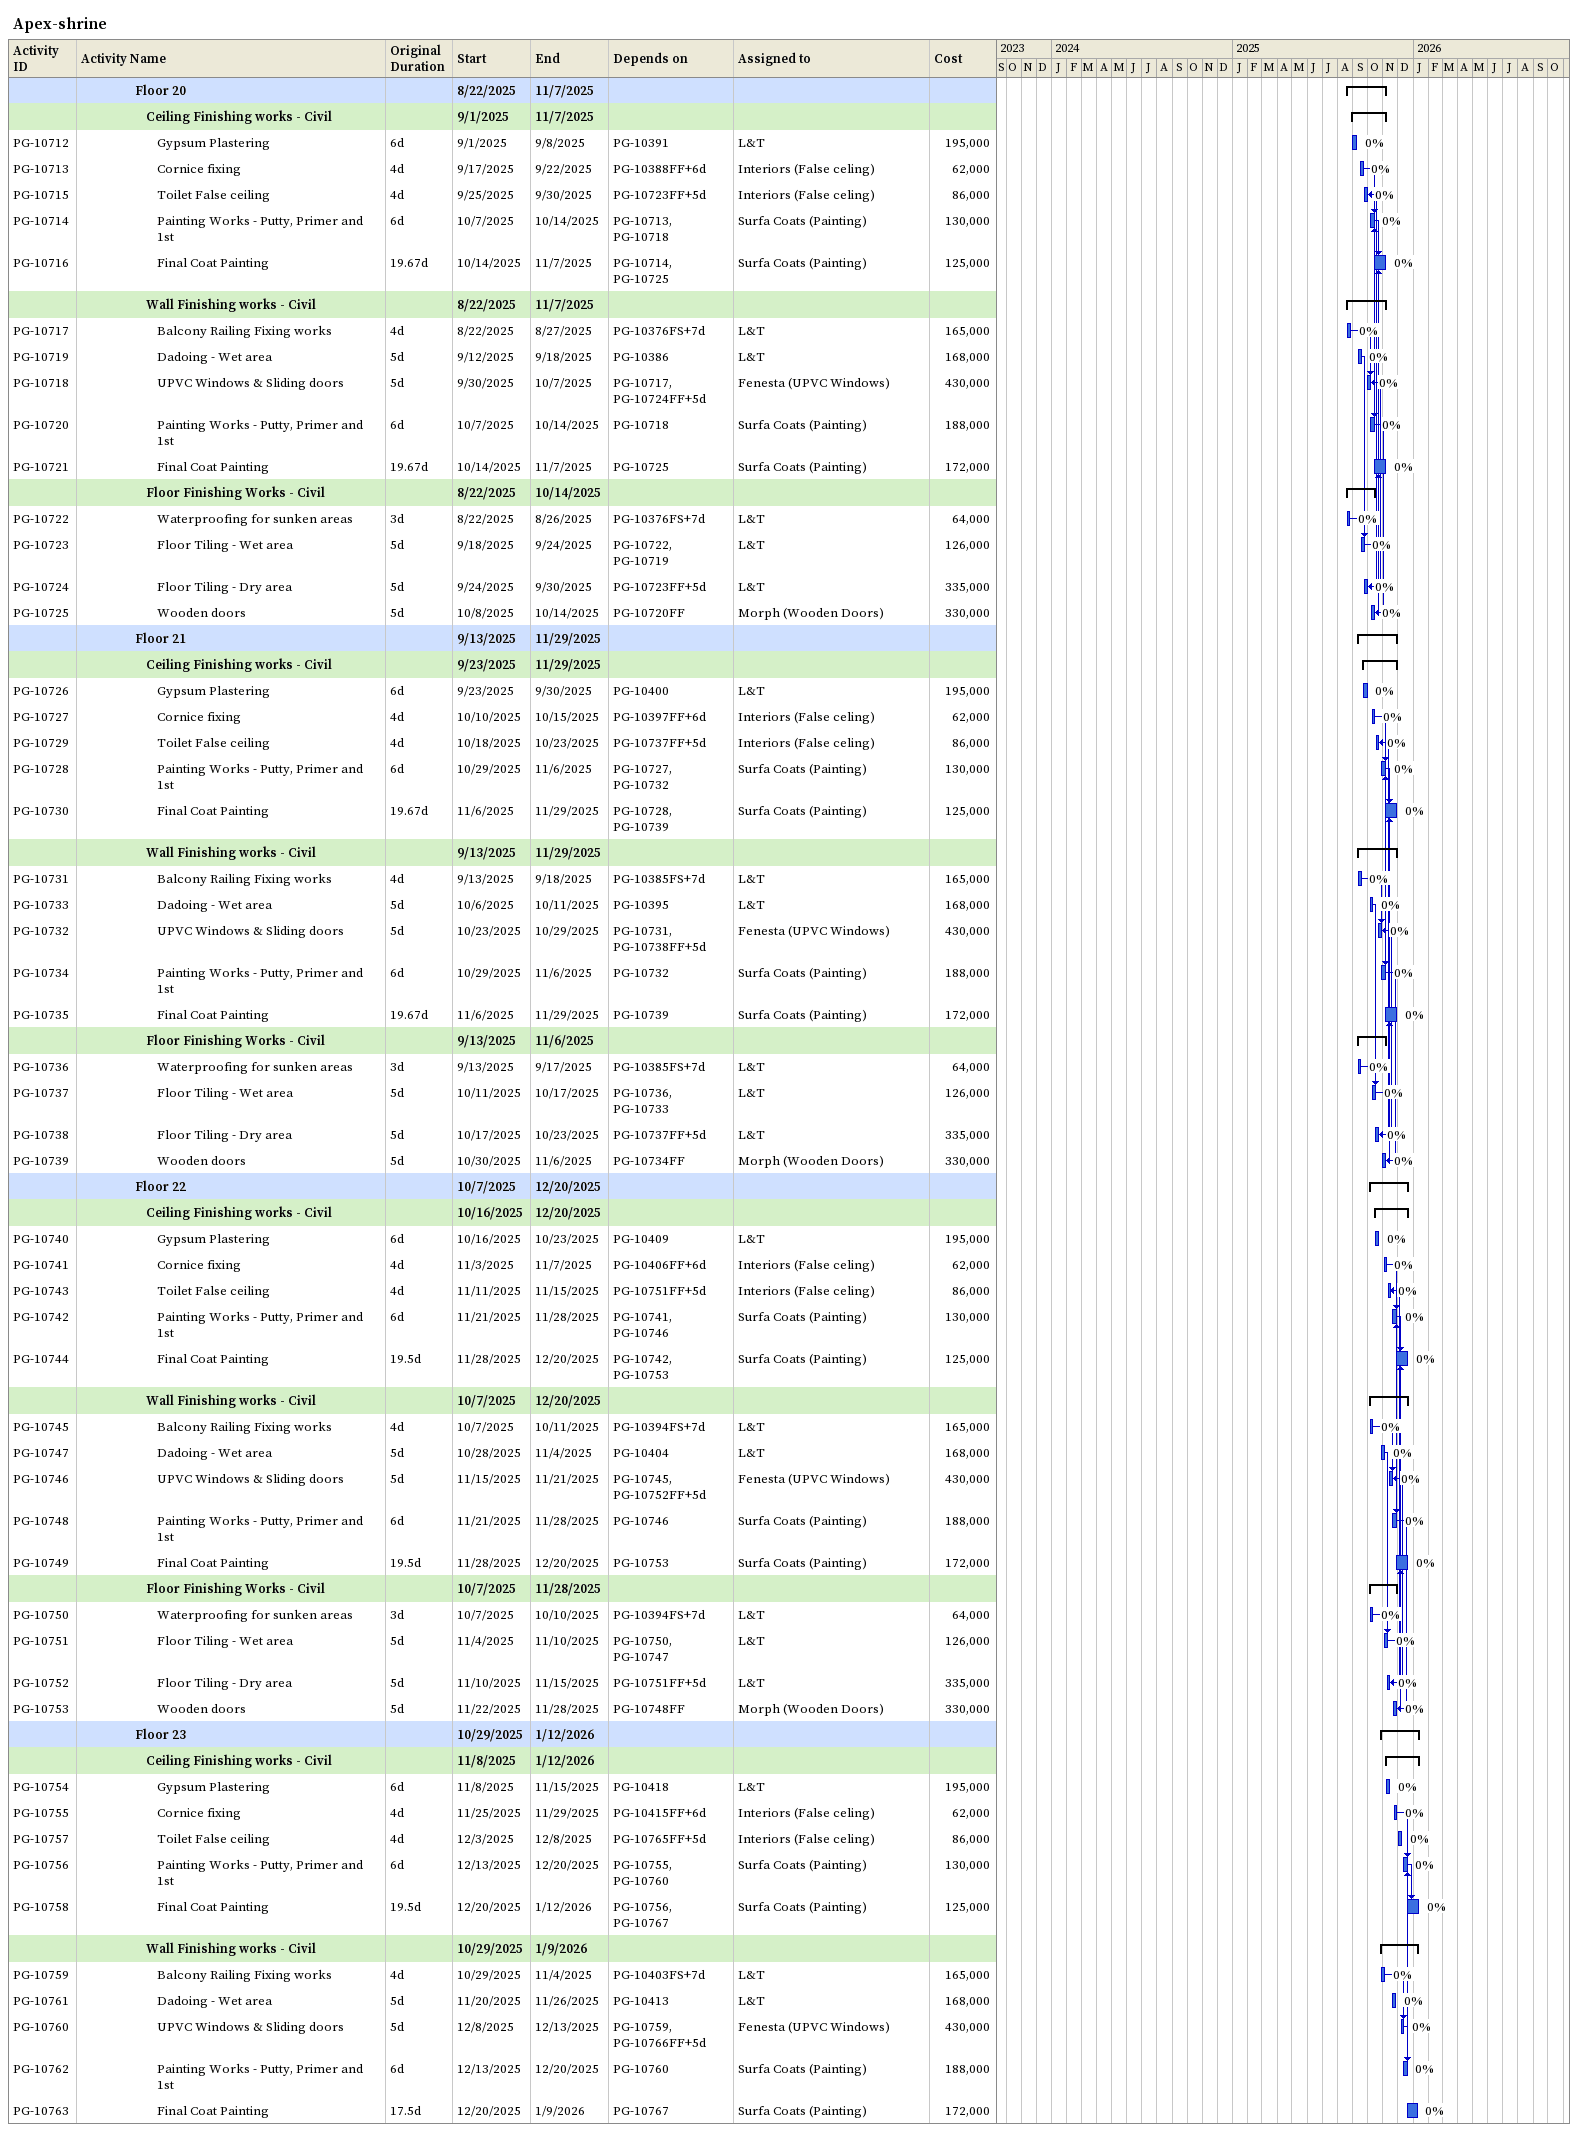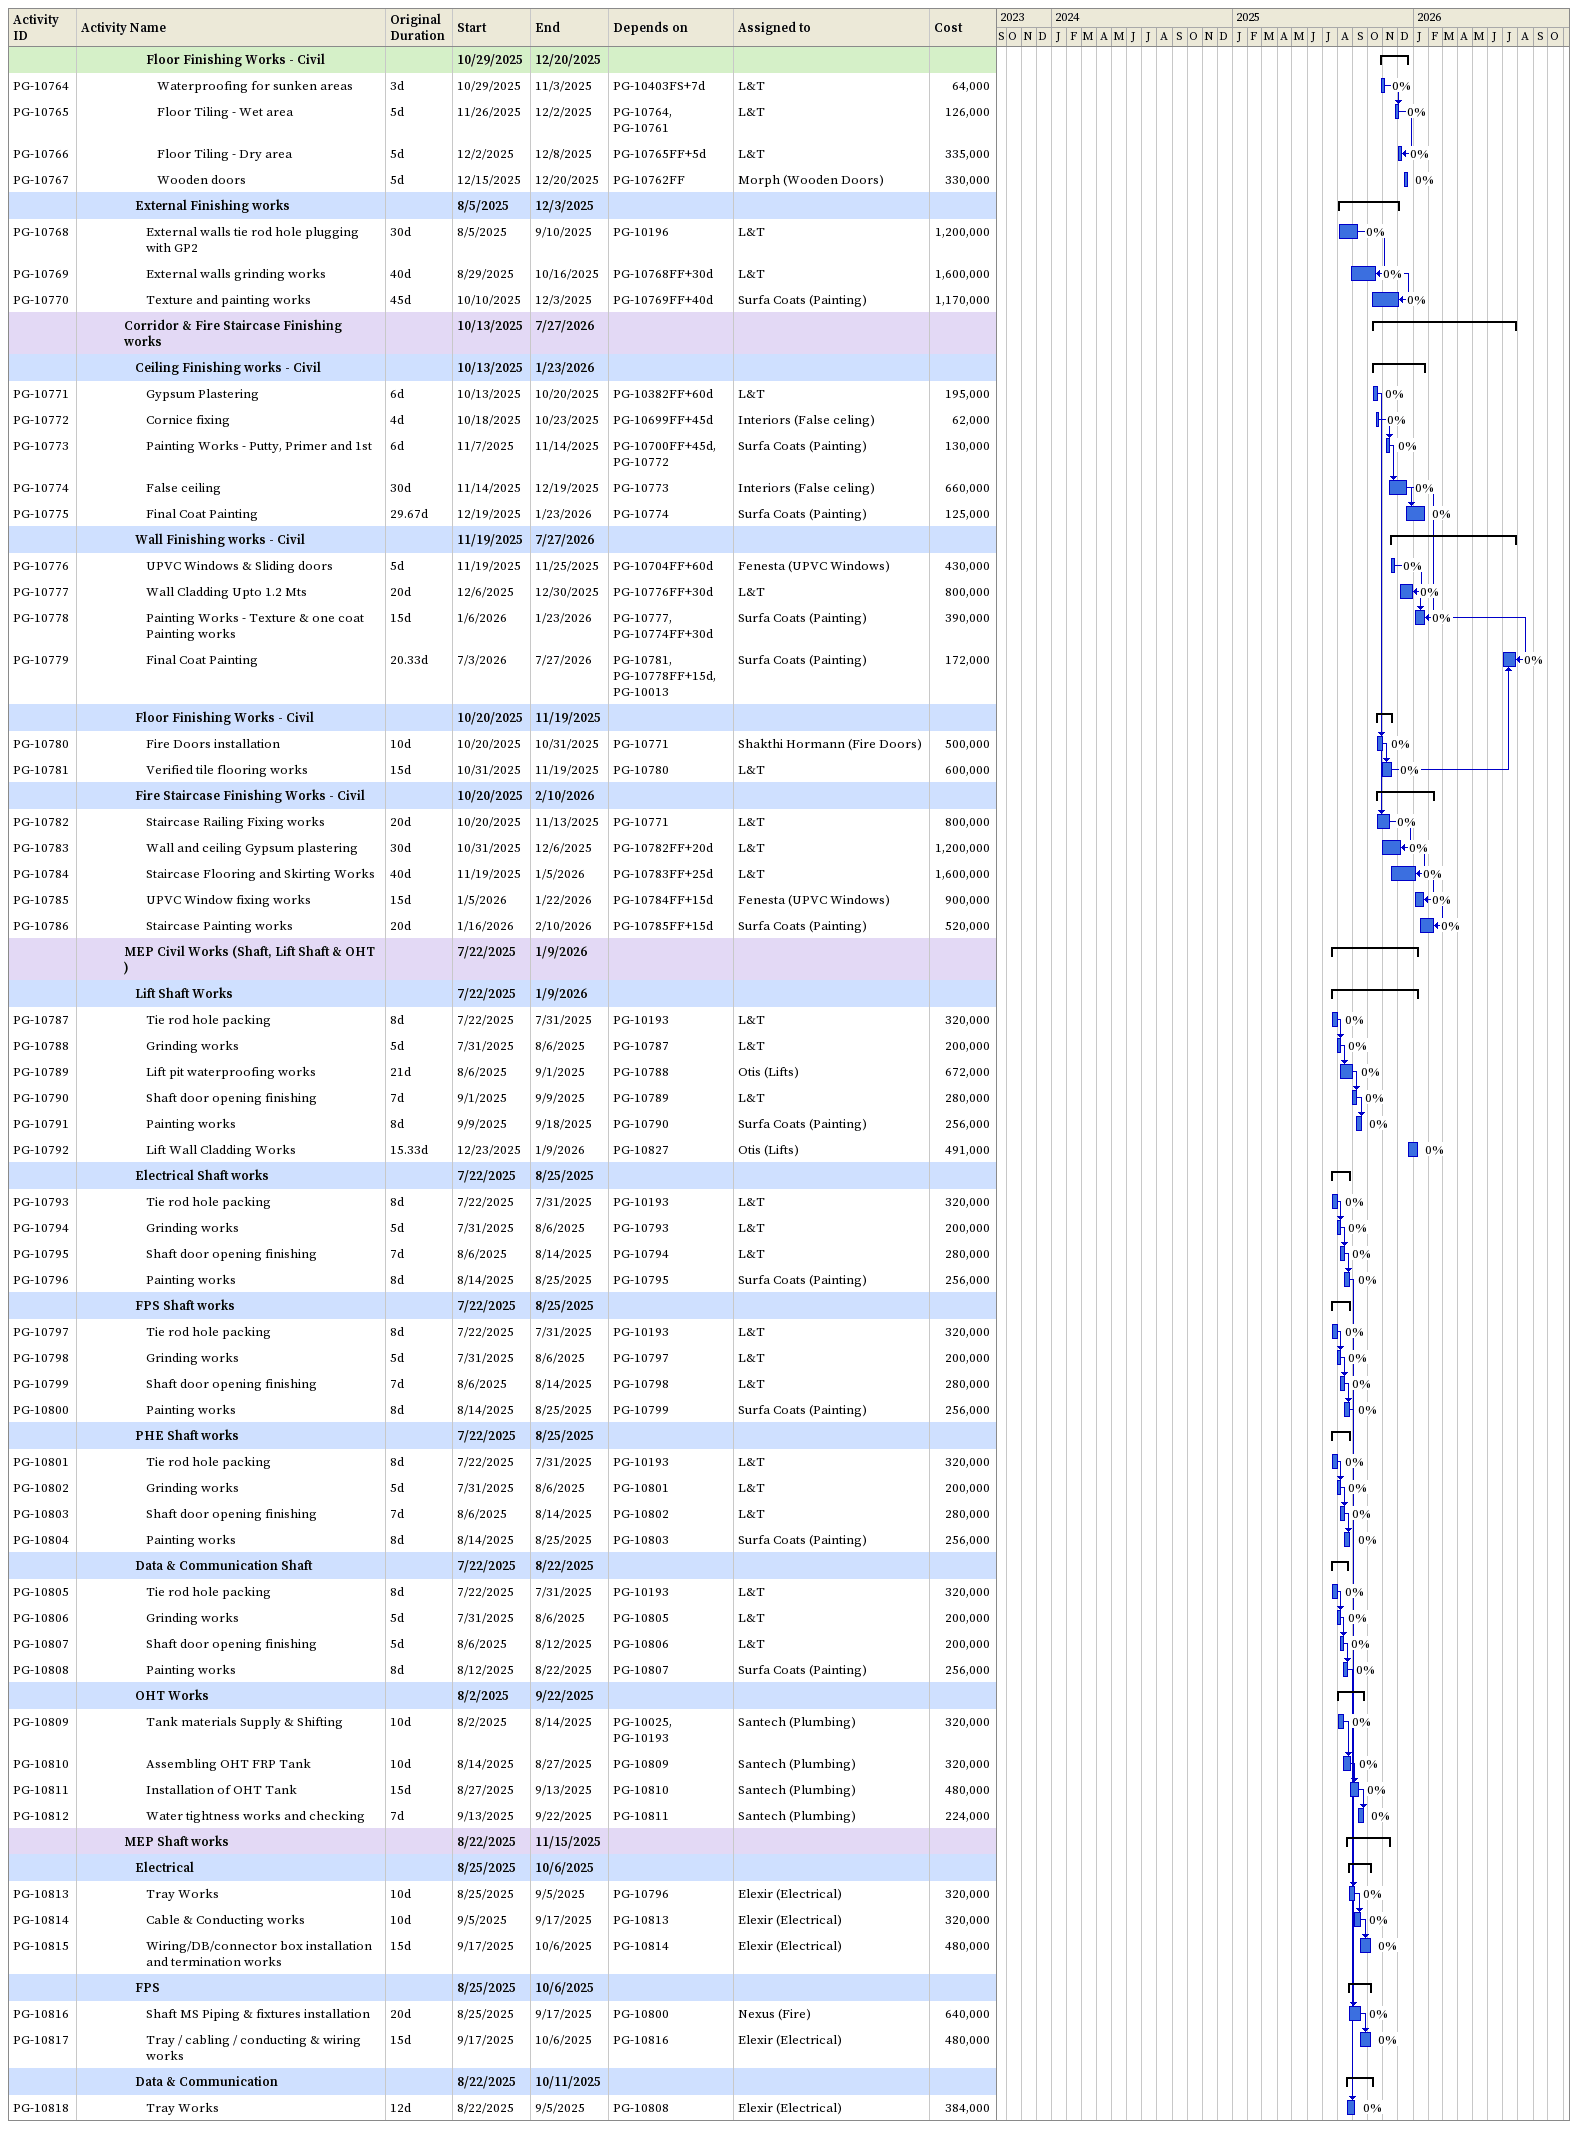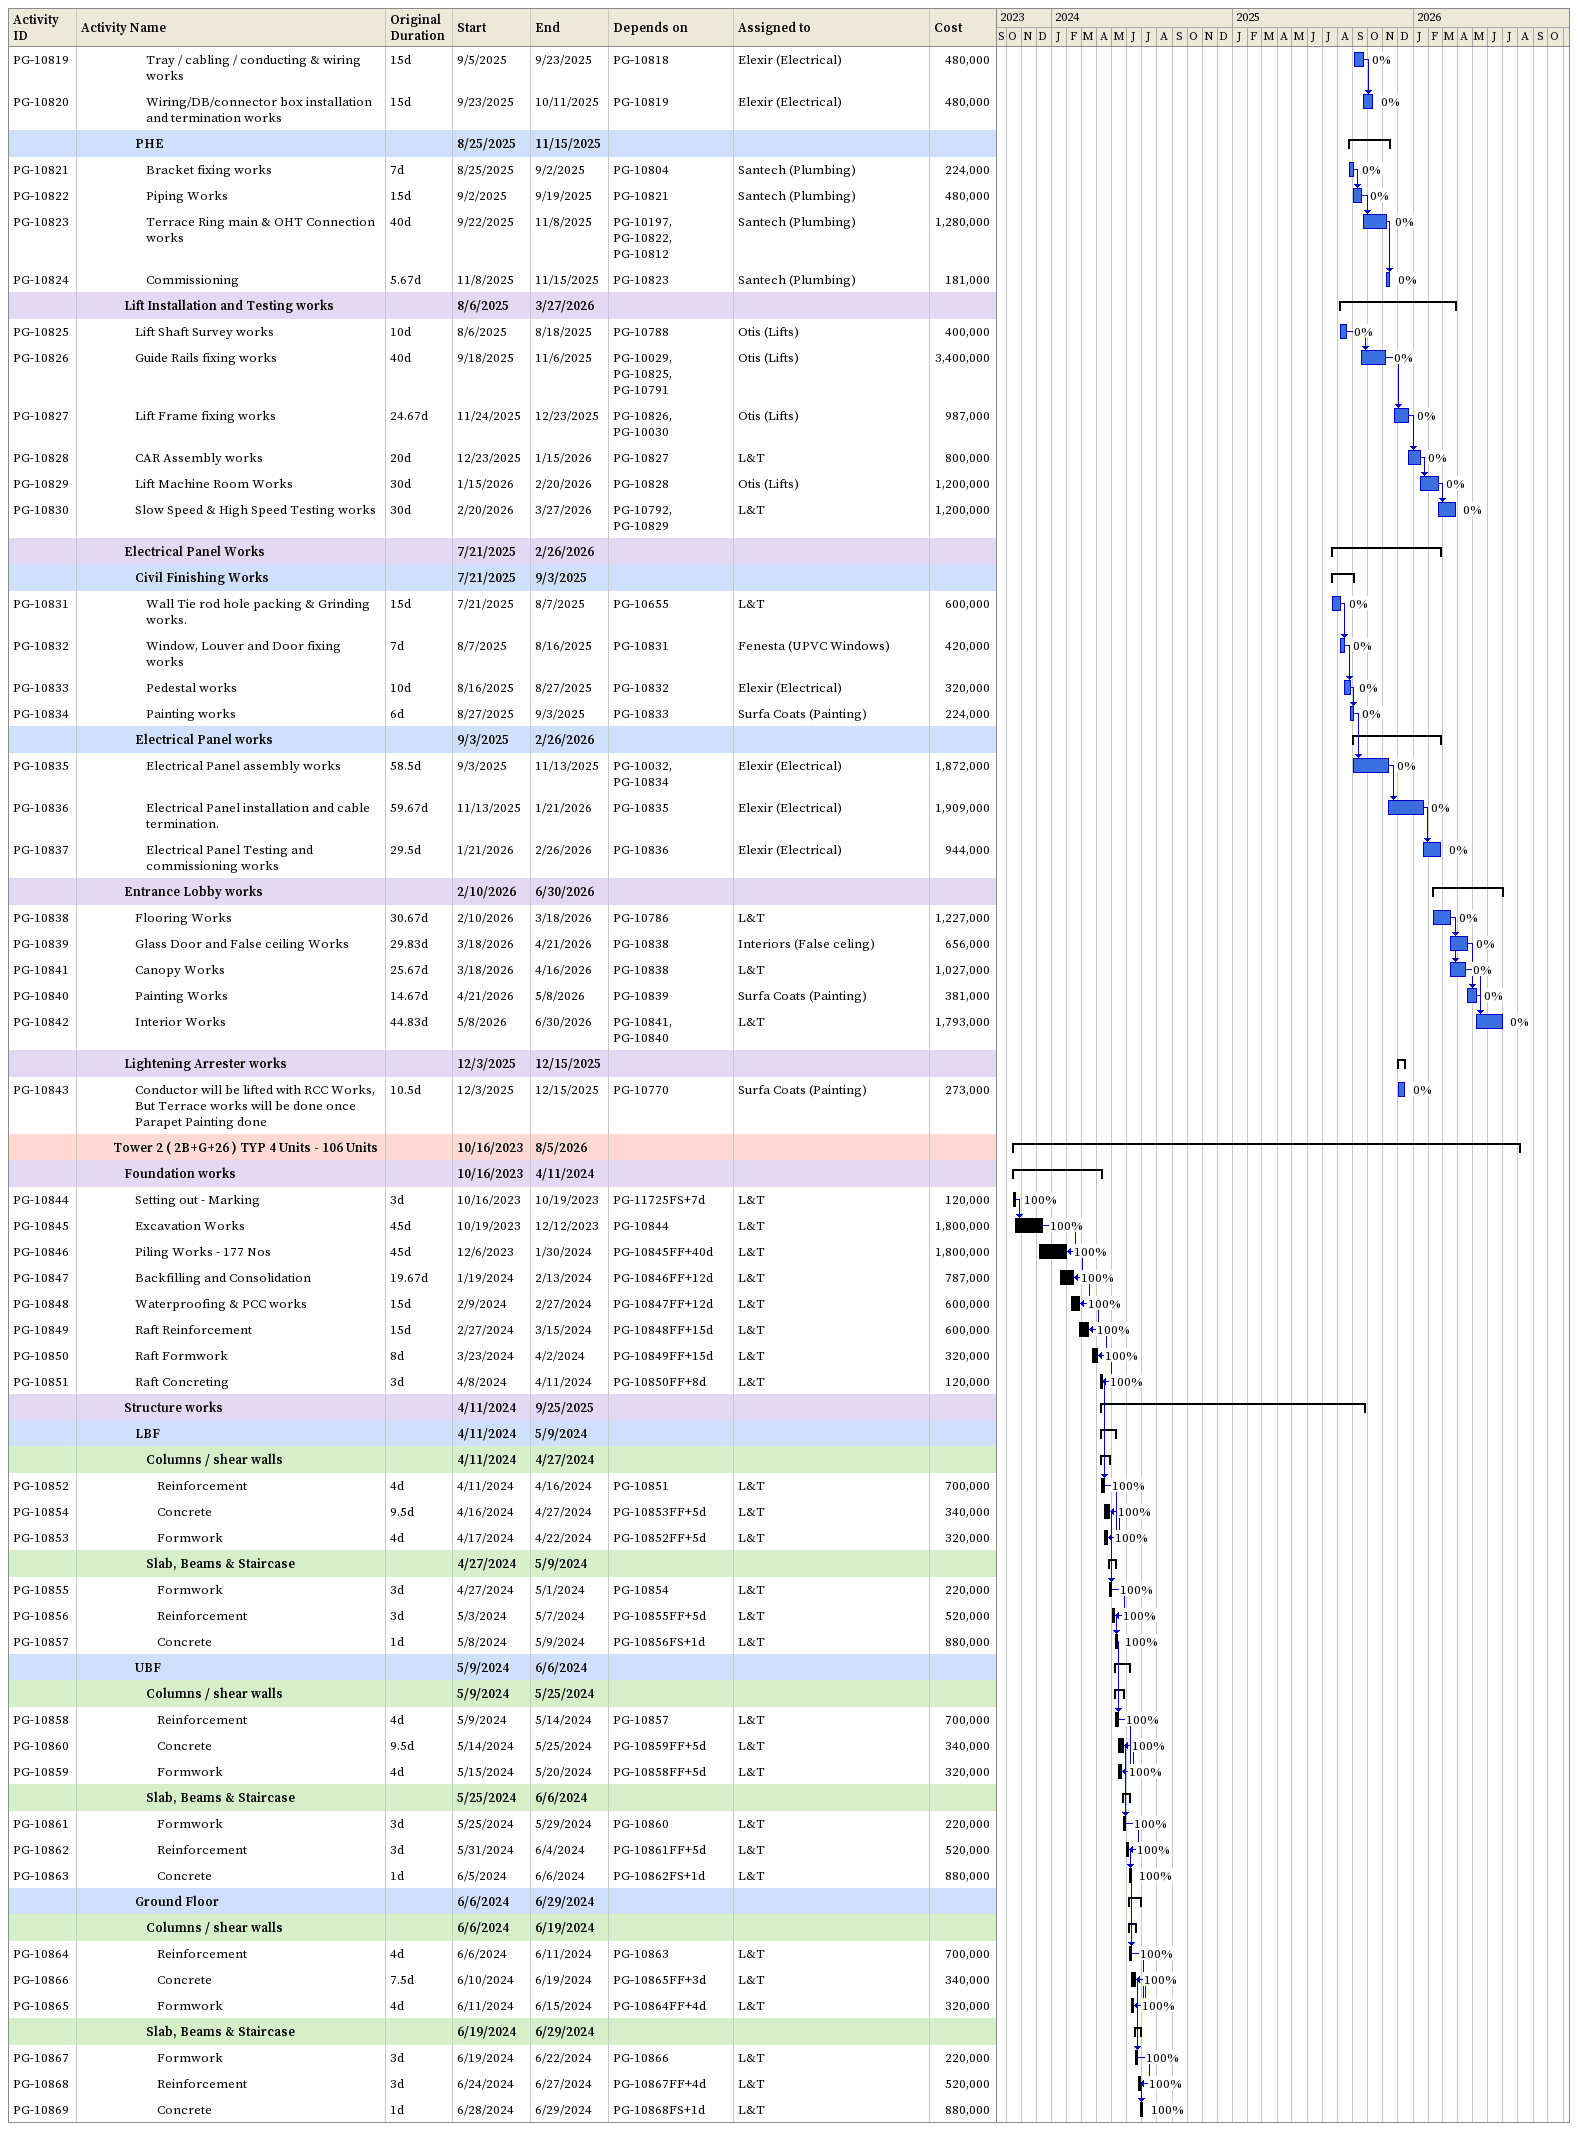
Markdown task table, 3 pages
Apex-shrine

| ID | Level | Task | Original duration | Start | Finish | Predecessors | Resources | % complete | Cost |
|---|---|---|---|---|---|---|---|---|---|
|  | 6 | **Floor 20** |  | 2025-08-22 | 2025-11-07 |  |  |  |  |
|  | 7 | **Ceiling Finishing works - Civil** |  | 2025-09-01 | 2025-11-07 |  |  |  |  |
| PG-10712 | 8 | Gypsum Plastering | 6d | 2025-09-01 | 2025-09-08 | PG-10391 | L&T | 0 | 195000 |
| PG-10713 | 8 | Cornice fixing | 4d | 2025-09-17 | 2025-09-22 | PG-10388FF+6d | Interiors (False celing) | 0 | 62000 |
| PG-10715 | 8 | Toilet False ceiling | 4d | 2025-09-25 | 2025-09-30 | PG-10723FF+5d | Interiors (False celing) | 0 | 86000 |
| PG-10714 | 8 | Painting Works - Putty, Primer and 1st | 6d | 2025-10-07 | 2025-10-14 | PG-10713, PG-10718 | Surfa Coats (Painting) | 0 | 130000 |
| PG-10716 | 8 | Final Coat Painting | 19.67d | 2025-10-14 | 2025-11-07 | PG-10714, PG-10725 | Surfa Coats (Painting) | 0 | 125000 |
|  | 7 | **Wall Finishing works - Civil** |  | 2025-08-22 | 2025-11-07 |  |  |  |  |
| PG-10717 | 8 | Balcony Railing Fixing works | 4d | 2025-08-22 | 2025-08-27 | PG-10376FS+7d | L&T | 0 | 165000 |
| PG-10719 | 8 | Dadoing - Wet area | 5d | 2025-09-12 | 2025-09-18 | PG-10386 | L&T | 0 | 168000 |
| PG-10718 | 8 | UPVC Windows & Sliding doors | 5d | 2025-09-30 | 2025-10-07 | PG-10717, PG-10724FF+5d | Fenesta (UPVC Windows) | 0 | 430000 |
| PG-10720 | 8 | Painting Works - Putty, Primer and 1st | 6d | 2025-10-07 | 2025-10-14 | PG-10718 | Surfa Coats (Painting) | 0 | 188000 |
| PG-10721 | 8 | Final Coat Painting | 19.67d | 2025-10-14 | 2025-11-07 | PG-10725 | Surfa Coats (Painting) | 0 | 172000 |
|  | 7 | **Floor Finishing Works - Civil** |  | 2025-08-22 | 2025-10-14 |  |  |  |  |
| PG-10722 | 8 | Waterproofing for sunken areas | 3d | 2025-08-22 | 2025-08-26 | PG-10376FS+7d | L&T | 0 | 64000 |
| PG-10723 | 8 | Floor Tiling - Wet area | 5d | 2025-09-18 | 2025-09-24 | PG-10722, PG-10719 | L&T | 0 | 126000 |
| PG-10724 | 8 | Floor Tiling - Dry area | 5d | 2025-09-24 | 2025-09-30 | PG-10723FF+5d | L&T | 0 | 335000 |
| PG-10725 | 8 | Wooden doors | 5d | 2025-10-08 | 2025-10-14 | PG-10720FF | Morph (Wooden Doors) | 0 | 330000 |
|  | 6 | **Floor 21** |  | 2025-09-13 | 2025-11-29 |  |  |  |  |
|  | 7 | **Ceiling Finishing works - Civil** |  | 2025-09-23 | 2025-11-29 |  |  |  |  |
| PG-10726 | 8 | Gypsum Plastering | 6d | 2025-09-23 | 2025-09-30 | PG-10400 | L&T | 0 | 195000 |
| PG-10727 | 8 | Cornice fixing | 4d | 2025-10-10 | 2025-10-15 | PG-10397FF+6d | Interiors (False celing) | 0 | 62000 |
| PG-10729 | 8 | Toilet False ceiling | 4d | 2025-10-18 | 2025-10-23 | PG-10737FF+5d | Interiors (False celing) | 0 | 86000 |
| PG-10728 | 8 | Painting Works - Putty, Primer and 1st | 6d | 2025-10-29 | 2025-11-06 | PG-10727, PG-10732 | Surfa Coats (Painting) | 0 | 130000 |
| PG-10730 | 8 | Final Coat Painting | 19.67d | 2025-11-06 | 2025-11-29 | PG-10728, PG-10739 | Surfa Coats (Painting) | 0 | 125000 |
|  | 7 | **Wall Finishing works - Civil** |  | 2025-09-13 | 2025-11-29 |  |  |  |  |
| PG-10731 | 8 | Balcony Railing Fixing works | 4d | 2025-09-13 | 2025-09-18 | PG-10385FS+7d | L&T | 0 | 165000 |
| PG-10733 | 8 | Dadoing - Wet area | 5d | 2025-10-06 | 2025-10-11 | PG-10395 | L&T | 0 | 168000 |
| PG-10732 | 8 | UPVC Windows & Sliding doors | 5d | 2025-10-23 | 2025-10-29 | PG-10731, PG-10738FF+5d | Fenesta (UPVC Windows) | 0 | 430000 |
| PG-10734 | 8 | Painting Works - Putty, Primer and 1st | 6d | 2025-10-29 | 2025-11-06 | PG-10732 | Surfa Coats (Painting) | 0 | 188000 |
| PG-10735 | 8 | Final Coat Painting | 19.67d | 2025-11-06 | 2025-11-29 | PG-10739 | Surfa Coats (Painting) | 0 | 172000 |
|  | 7 | **Floor Finishing Works - Civil** |  | 2025-09-13 | 2025-11-06 |  |  |  |  |
| PG-10736 | 8 | Waterproofing for sunken areas | 3d | 2025-09-13 | 2025-09-17 | PG-10385FS+7d | L&T | 0 | 64000 |
| PG-10737 | 8 | Floor Tiling - Wet area | 5d | 2025-10-11 | 2025-10-17 | PG-10736, PG-10733 | L&T | 0 | 126000 |
| PG-10738 | 8 | Floor Tiling - Dry area | 5d | 2025-10-17 | 2025-10-23 | PG-10737FF+5d | L&T | 0 | 335000 |
| PG-10739 | 8 | Wooden doors | 5d | 2025-10-30 | 2025-11-06 | PG-10734FF | Morph (Wooden Doors) | 0 | 330000 |
|  | 6 | **Floor 22** |  | 2025-10-07 | 2025-12-20 |  |  |  |  |
|  | 7 | **Ceiling Finishing works - Civil** |  | 2025-10-16 | 2025-12-20 |  |  |  |  |
| PG-10740 | 8 | Gypsum Plastering | 6d | 2025-10-16 | 2025-10-23 | PG-10409 | L&T | 0 | 195000 |
| PG-10741 | 8 | Cornice fixing | 4d | 2025-11-03 | 2025-11-07 | PG-10406FF+6d | Interiors (False celing) | 0 | 62000 |
| PG-10743 | 8 | Toilet False ceiling | 4d | 2025-11-11 | 2025-11-15 | PG-10751FF+5d | Interiors (False celing) | 0 | 86000 |
| PG-10742 | 8 | Painting Works - Putty, Primer and 1st | 6d | 2025-11-21 | 2025-11-28 | PG-10741, PG-10746 | Surfa Coats (Painting) | 0 | 130000 |
| PG-10744 | 8 | Final Coat Painting | 19.5d | 2025-11-28 | 2025-12-20 | PG-10742, PG-10753 | Surfa Coats (Painting) | 0 | 125000 |
|  | 7 | **Wall Finishing works - Civil** |  | 2025-10-07 | 2025-12-20 |  |  |  |  |
| PG-10745 | 8 | Balcony Railing Fixing works | 4d | 2025-10-07 | 2025-10-11 | PG-10394FS+7d | L&T | 0 | 165000 |
| PG-10747 | 8 | Dadoing - Wet area | 5d | 2025-10-28 | 2025-11-04 | PG-10404 | L&T | 0 | 168000 |
| PG-10746 | 8 | UPVC Windows & Sliding doors | 5d | 2025-11-15 | 2025-11-21 | PG-10745, PG-10752FF+5d | Fenesta (UPVC Windows) | 0 | 430000 |
| PG-10748 | 8 | Painting Works - Putty, Primer and 1st | 6d | 2025-11-21 | 2025-11-28 | PG-10746 | Surfa Coats (Painting) | 0 | 188000 |
| PG-10749 | 8 | Final Coat Painting | 19.5d | 2025-11-28 | 2025-12-20 | PG-10753 | Surfa Coats (Painting) | 0 | 172000 |
|  | 7 | **Floor Finishing Works - Civil** |  | 2025-10-07 | 2025-11-28 |  |  |  |  |
| PG-10750 | 8 | Waterproofing for sunken areas | 3d | 2025-10-07 | 2025-10-10 | PG-10394FS+7d | L&T | 0 | 64000 |
| PG-10751 | 8 | Floor Tiling - Wet area | 5d | 2025-11-04 | 2025-11-10 | PG-10750, PG-10747 | L&T | 0 | 126000 |
| PG-10752 | 8 | Floor Tiling - Dry area | 5d | 2025-11-10 | 2025-11-15 | PG-10751FF+5d | L&T | 0 | 335000 |
| PG-10753 | 8 | Wooden doors | 5d | 2025-11-22 | 2025-11-28 | PG-10748FF | Morph (Wooden Doors) | 0 | 330000 |
|  | 6 | **Floor 23** |  | 2025-10-29 | 2026-01-12 |  |  |  |  |
|  | 7 | **Ceiling Finishing works - Civil** |  | 2025-11-08 | 2026-01-12 |  |  |  |  |
| PG-10754 | 8 | Gypsum Plastering | 6d | 2025-11-08 | 2025-11-15 | PG-10418 | L&T | 0 | 195000 |
| PG-10755 | 8 | Cornice fixing | 4d | 2025-11-25 | 2025-11-29 | PG-10415FF+6d | Interiors (False celing) | 0 | 62000 |
| PG-10757 | 8 | Toilet False ceiling | 4d | 2025-12-03 | 2025-12-08 | PG-10765FF+5d | Interiors (False celing) | 0 | 86000 |
| PG-10756 | 8 | Painting Works - Putty, Primer and 1st | 6d | 2025-12-13 | 2025-12-20 | PG-10755, PG-10760 | Surfa Coats (Painting) | 0 | 130000 |
| PG-10758 | 8 | Final Coat Painting | 19.5d | 2025-12-20 | 2026-01-12 | PG-10756, PG-10767 | Surfa Coats (Painting) | 0 | 125000 |
|  | 7 | **Wall Finishing works - Civil** |  | 2025-10-29 | 2026-01-09 |  |  |  |  |
| PG-10759 | 8 | Balcony Railing Fixing works | 4d | 2025-10-29 | 2025-11-04 | PG-10403FS+7d | L&T | 0 | 165000 |
| PG-10761 | 8 | Dadoing - Wet area | 5d | 2025-11-20 | 2025-11-26 | PG-10413 | L&T | 0 | 168000 |
| PG-10760 | 8 | UPVC Windows & Sliding doors | 5d | 2025-12-08 | 2025-12-13 | PG-10759, PG-10766FF+5d | Fenesta (UPVC Windows) | 0 | 430000 |
| PG-10762 | 8 | Painting Works - Putty, Primer and 1st | 6d | 2025-12-13 | 2025-12-20 | PG-10760 | Surfa Coats (Painting) | 0 | 188000 |
| PG-10763 | 8 | Final Coat Painting | 17.5d | 2025-12-20 | 2026-01-09 | PG-10767 | Surfa Coats (Painting) | 0 | 172000 |
|  | 7 | **Floor Finishing Works - Civil** |  | 2025-10-29 | 2025-12-20 |  |  |  |  |
| PG-10764 | 8 | Waterproofing for sunken areas | 3d | 2025-10-29 | 2025-11-03 | PG-10403FS+7d | L&T | 0 | 64000 |
| PG-10765 | 8 | Floor Tiling - Wet area | 5d | 2025-11-26 | 2025-12-02 | PG-10764, PG-10761 | L&T | 0 | 126000 |
| PG-10766 | 8 | Floor Tiling - Dry area | 5d | 2025-12-02 | 2025-12-08 | PG-10765FF+5d | L&T | 0 | 335000 |
| PG-10767 | 8 | Wooden doors | 5d | 2025-12-15 | 2025-12-20 | PG-10762FF | Morph (Wooden Doors) | 0 | 330000 |
|  | 6 | **External Finishing works** |  | 2025-08-05 | 2025-12-03 |  |  |  |  |
| PG-10768 | 7 | External walls tie rod hole plugging with GP2 | 30d | 2025-08-05 | 2025-09-10 | PG-10196 | L&T | 0 | 1200000 |
| PG-10769 | 7 | External walls grinding works | 40d | 2025-08-29 | 2025-10-16 | PG-10768FF+30d | L&T | 0 | 1600000 |
| PG-10770 | 7 | Texture and painting works | 45d | 2025-10-10 | 2025-12-03 | PG-10769FF+40d | Surfa Coats (Painting) | 0 | 1170000 |
|  | 5 | **Corridor & Fire Staircase Finishing works** |  | 2025-10-13 | 2026-07-27 |  |  |  |  |
|  | 6 | **Ceiling Finishing works - Civil** |  | 2025-10-13 | 2026-01-23 |  |  |  |  |
| PG-10771 | 7 | Gypsum Plastering | 6d | 2025-10-13 | 2025-10-20 | PG-10382FF+60d | L&T | 0 | 195000 |
| PG-10772 | 7 | Cornice fixing | 4d | 2025-10-18 | 2025-10-23 | PG-10699FF+45d | Interiors (False celing) | 0 | 62000 |
| PG-10773 | 7 | Painting Works - Putty, Primer and 1st | 6d | 2025-11-07 | 2025-11-14 | PG-10700FF+45d, PG-10772 | Surfa Coats (Painting) | 0 | 130000 |
| PG-10774 | 7 | False ceiling | 30d | 2025-11-14 | 2025-12-19 | PG-10773 | Interiors (False celing) | 0 | 660000 |
| PG-10775 | 7 | Final Coat Painting | 29.67d | 2025-12-19 | 2026-01-23 | PG-10774 | Surfa Coats (Painting) | 0 | 125000 |
|  | 6 | **Wall Finishing works - Civil** |  | 2025-11-19 | 2026-07-27 |  |  |  |  |
| PG-10776 | 7 | UPVC Windows & Sliding doors | 5d | 2025-11-19 | 2025-11-25 | PG-10704FF+60d | Fenesta (UPVC Windows) | 0 | 430000 |
| PG-10777 | 7 | Wall Cladding Upto 1.2 Mts | 20d | 2025-12-06 | 2025-12-30 | PG-10776FF+30d | L&T | 0 | 800000 |
| PG-10778 | 7 | Painting Works - Texture & one coat Painting works | 15d | 2026-01-06 | 2026-01-23 | PG-10777, PG-10774FF+30d | Surfa Coats (Painting) | 0 | 390000 |
| PG-10779 | 7 | Final Coat Painting | 20.33d | 2026-07-03 | 2026-07-27 | PG-10781, PG-10778FF+15d, PG-10013 | Surfa Coats (Painting) | 0 | 172000 |
|  | 6 | **Floor Finishing Works - Civil** |  | 2025-10-20 | 2025-11-19 |  |  |  |  |
| PG-10780 | 7 | Fire Doors installation | 10d | 2025-10-20 | 2025-10-31 | PG-10771 | Shakthi Hormann (Fire Doors) | 0 | 500000 |
| PG-10781 | 7 | Verified tile flooring works | 15d | 2025-10-31 | 2025-11-19 | PG-10780 | L&T | 0 | 600000 |
|  | 6 | **Fire Staircase Finishing Works - Civil** |  | 2025-10-20 | 2026-02-10 |  |  |  |  |
| PG-10782 | 7 | Staircase Railing Fixing works | 20d | 2025-10-20 | 2025-11-13 | PG-10771 | L&T | 0 | 800000 |
| PG-10783 | 7 | Wall and ceiling Gypsum plastering | 30d | 2025-10-31 | 2025-12-06 | PG-10782FF+20d | L&T | 0 | 1200000 |
| PG-10784 | 7 | Staircase Flooring and Skirting Works | 40d | 2025-11-19 | 2026-01-05 | PG-10783FF+25d | L&T | 0 | 1600000 |
| PG-10785 | 7 | UPVC Window fixing works | 15d | 2026-01-05 | 2026-01-22 | PG-10784FF+15d | Fenesta (UPVC Windows) | 0 | 900000 |
| PG-10786 | 7 | Staircase Painting works | 20d | 2026-01-16 | 2026-02-10 | PG-10785FF+15d | Surfa Coats (Painting) | 0 | 520000 |
|  | 5 | **MEP Civil Works (Shaft, Lift Shaft & OHT )** |  | 2025-07-22 | 2026-01-09 |  |  |  |  |
|  | 6 | **Lift Shaft Works** |  | 2025-07-22 | 2026-01-09 |  |  |  |  |
| PG-10787 | 7 | Tie rod hole packing | 8d | 2025-07-22 | 2025-07-31 | PG-10193 | L&T | 0 | 320000 |
| PG-10788 | 7 | Grinding works | 5d | 2025-07-31 | 2025-08-06 | PG-10787 | L&T | 0 | 200000 |
| PG-10789 | 7 | Lift pit waterproofing works | 21d | 2025-08-06 | 2025-09-01 | PG-10788 | Otis (Lifts) | 0 | 672000 |
| PG-10790 | 7 | Shaft door opening finishing | 7d | 2025-09-01 | 2025-09-09 | PG-10789 | L&T | 0 | 280000 |
| PG-10791 | 7 | Painting works | 8d | 2025-09-09 | 2025-09-18 | PG-10790 | Surfa Coats (Painting) | 0 | 256000 |
| PG-10792 | 7 | Lift Wall Cladding Works | 15.33d | 2025-12-23 | 2026-01-09 | PG-10827 | Otis (Lifts) | 0 | 491000 |
|  | 6 | **Electrical Shaft works** |  | 2025-07-22 | 2025-08-25 |  |  |  |  |
| PG-10793 | 7 | Tie rod hole packing | 8d | 2025-07-22 | 2025-07-31 | PG-10193 | L&T | 0 | 320000 |
| PG-10794 | 7 | Grinding works | 5d | 2025-07-31 | 2025-08-06 | PG-10793 | L&T | 0 | 200000 |
| PG-10795 | 7 | Shaft door opening finishing | 7d | 2025-08-06 | 2025-08-14 | PG-10794 | L&T | 0 | 280000 |
| PG-10796 | 7 | Painting works | 8d | 2025-08-14 | 2025-08-25 | PG-10795 | Surfa Coats (Painting) | 0 | 256000 |
|  | 6 | **FPS Shaft works** |  | 2025-07-22 | 2025-08-25 |  |  |  |  |
| PG-10797 | 7 | Tie rod hole packing | 8d | 2025-07-22 | 2025-07-31 | PG-10193 | L&T | 0 | 320000 |
| PG-10798 | 7 | Grinding works | 5d | 2025-07-31 | 2025-08-06 | PG-10797 | L&T | 0 | 200000 |
| PG-10799 | 7 | Shaft door opening finishing | 7d | 2025-08-06 | 2025-08-14 | PG-10798 | L&T | 0 | 280000 |
| PG-10800 | 7 | Painting works | 8d | 2025-08-14 | 2025-08-25 | PG-10799 | Surfa Coats (Painting) | 0 | 256000 |
|  | 6 | **PHE Shaft works** |  | 2025-07-22 | 2025-08-25 |  |  |  |  |
| PG-10801 | 7 | Tie rod hole packing | 8d | 2025-07-22 | 2025-07-31 | PG-10193 | L&T | 0 | 320000 |
| PG-10802 | 7 | Grinding works | 5d | 2025-07-31 | 2025-08-06 | PG-10801 | L&T | 0 | 200000 |
| PG-10803 | 7 | Shaft door opening finishing | 7d | 2025-08-06 | 2025-08-14 | PG-10802 | L&T | 0 | 280000 |
| PG-10804 | 7 | Painting works | 8d | 2025-08-14 | 2025-08-25 | PG-10803 | Surfa Coats (Painting) | 0 | 256000 |
|  | 6 | **Data & Communication Shaft** |  | 2025-07-22 | 2025-08-22 |  |  |  |  |
| PG-10805 | 7 | Tie rod hole packing | 8d | 2025-07-22 | 2025-07-31 | PG-10193 | L&T | 0 | 320000 |
| PG-10806 | 7 | Grinding works | 5d | 2025-07-31 | 2025-08-06 | PG-10805 | L&T | 0 | 200000 |
| PG-10807 | 7 | Shaft door opening finishing | 5d | 2025-08-06 | 2025-08-12 | PG-10806 | L&T | 0 | 200000 |
| PG-10808 | 7 | Painting works | 8d | 2025-08-12 | 2025-08-22 | PG-10807 | Surfa Coats (Painting) | 0 | 256000 |
|  | 6 | **OHT Works** |  | 2025-08-02 | 2025-09-22 |  |  |  |  |
| PG-10809 | 7 | Tank materials Supply & Shifting | 10d | 2025-08-02 | 2025-08-14 | PG-10025, PG-10193 | Santech (Plumbing) | 0 | 320000 |
| PG-10810 | 7 | Assembling OHT FRP Tank | 10d | 2025-08-14 | 2025-08-27 | PG-10809 | Santech (Plumbing) | 0 | 320000 |
| PG-10811 | 7 | Installation of OHT Tank | 15d | 2025-08-27 | 2025-09-13 | PG-10810 | Santech (Plumbing) | 0 | 480000 |
| PG-10812 | 7 | Water tightness works and checking | 7d | 2025-09-13 | 2025-09-22 | PG-10811 | Santech (Plumbing) | 0 | 224000 |
|  | 5 | **MEP Shaft works** |  | 2025-08-22 | 2025-11-15 |  |  |  |  |
|  | 6 | **Electrical** |  | 2025-08-25 | 2025-10-06 |  |  |  |  |
| PG-10813 | 7 | Tray Works | 10d | 2025-08-25 | 2025-09-05 | PG-10796 | Elexir (Electrical) | 0 | 320000 |
| PG-10814 | 7 | Cable & Conducting works | 10d | 2025-09-05 | 2025-09-17 | PG-10813 | Elexir (Electrical) | 0 | 320000 |
| PG-10815 | 7 | Wiring/DB/connector box installation and termination works | 15d | 2025-09-17 | 2025-10-06 | PG-10814 | Elexir (Electrical) | 0 | 480000 |
|  | 6 | **FPS** |  | 2025-08-25 | 2025-10-06 |  |  |  |  |
| PG-10816 | 7 | Shaft MS Piping & fixtures installation | 20d | 2025-08-25 | 2025-09-17 | PG-10800 | Nexus (Fire) | 0 | 640000 |
| PG-10817 | 7 | Tray / cabling / conducting & wiring works | 15d | 2025-09-17 | 2025-10-06 | PG-10816 | Elexir (Electrical) | 0 | 480000 |
|  | 6 | **Data & Communication** |  | 2025-08-22 | 2025-10-11 |  |  |  |  |
| PG-10818 | 7 | Tray Works | 12d | 2025-08-22 | 2025-09-05 | PG-10808 | Elexir (Electrical) | 0 | 384000 |
| PG-10819 | 7 | Tray / cabling / conducting & wiring works | 15d | 2025-09-05 | 2025-09-23 | PG-10818 | Elexir (Electrical) | 0 | 480000 |
| PG-10820 | 7 | Wiring/DB/connector box installation and termination works | 15d | 2025-09-23 | 2025-10-11 | PG-10819 | Elexir (Electrical) | 0 | 480000 |
|  | 6 | **PHE** |  | 2025-08-25 | 2025-11-15 |  |  |  |  |
| PG-10821 | 7 | Bracket fixing works | 7d | 2025-08-25 | 2025-09-02 | PG-10804 | Santech (Plumbing) | 0 | 224000 |
| PG-10822 | 7 | Piping Works | 15d | 2025-09-02 | 2025-09-19 | PG-10821 | Santech (Plumbing) | 0 | 480000 |
| PG-10823 | 7 | Terrace Ring main & OHT Connection works | 40d | 2025-09-22 | 2025-11-08 | PG-10197, PG-10822, PG-10812 | Santech (Plumbing) | 0 | 1280000 |
| PG-10824 | 7 | Commissioning | 5.67d | 2025-11-08 | 2025-11-15 | PG-10823 | Santech (Plumbing) | 0 | 181000 |
|  | 5 | **Lift Installation and Testing works** |  | 2025-08-06 | 2026-03-27 |  |  |  |  |
| PG-10825 | 6 | Lift Shaft Survey works | 10d | 2025-08-06 | 2025-08-18 | PG-10788 | Otis (Lifts) | 0 | 400000 |
| PG-10826 | 6 | Guide Rails fixing works | 40d | 2025-09-18 | 2025-11-06 | PG-10029, PG-10825, PG-10791 | Otis (Lifts) | 0 | 3400000 |
| PG-10827 | 6 | Lift Frame fixing works | 24.67d | 2025-11-24 | 2025-12-23 | PG-10826, PG-10030 | Otis (Lifts) | 0 | 987000 |
| PG-10828 | 6 | CAR Assembly works | 20d | 2025-12-23 | 2026-01-15 | PG-10827 | L&T | 0 | 800000 |
| PG-10829 | 6 | Lift Machine Room Works | 30d | 2026-01-15 | 2026-02-20 | PG-10828 | Otis (Lifts) | 0 | 1200000 |
| PG-10830 | 6 | Slow Speed & High Speed Testing works | 30d | 2026-02-20 | 2026-03-27 | PG-10792, PG-10829 | L&T | 0 | 1200000 |
|  | 5 | **Electrical Panel Works** |  | 2025-07-21 | 2026-02-26 |  |  |  |  |
|  | 6 | **Civil Finishing Works** |  | 2025-07-21 | 2025-09-03 |  |  |  |  |
| PG-10831 | 7 | Wall Tie rod hole packing & Grinding works. | 15d | 2025-07-21 | 2025-08-07 | PG-10655 | L&T | 0 | 600000 |
| PG-10832 | 7 | Window, Louver and Door fixing works | 7d | 2025-08-07 | 2025-08-16 | PG-10831 | Fenesta (UPVC Windows) | 0 | 420000 |
| PG-10833 | 7 | Pedestal works | 10d | 2025-08-16 | 2025-08-27 | PG-10832 | Elexir (Electrical) | 0 | 320000 |
| PG-10834 | 7 | Painting works | 6d | 2025-08-27 | 2025-09-03 | PG-10833 | Surfa Coats (Painting) | 0 | 224000 |
|  | 6 | **Electrical Panel works** |  | 2025-09-03 | 2026-02-26 |  |  |  |  |
| PG-10835 | 7 | Electrical Panel assembly works | 58.5d | 2025-09-03 | 2025-11-13 | PG-10032, PG-10834 | Elexir (Electrical) | 0 | 1872000 |
| PG-10836 | 7 | Electrical Panel installation and cable termination. | 59.67d | 2025-11-13 | 2026-01-21 | PG-10835 | Elexir (Electrical) | 0 | 1909000 |
| PG-10837 | 7 | Electrical Panel Testing and commissioning works | 29.5d | 2026-01-21 | 2026-02-26 | PG-10836 | Elexir (Electrical) | 0 | 944000 |
|  | 5 | **Entrance Lobby works** |  | 2026-02-10 | 2026-06-30 |  |  |  |  |
| PG-10838 | 6 | Flooring Works | 30.67d | 2026-02-10 | 2026-03-18 | PG-10786 | L&T | 0 | 1227000 |
| PG-10839 | 6 | Glass Door and False ceiling Works | 29.83d | 2026-03-18 | 2026-04-21 | PG-10838 | Interiors (False celing) | 0 | 656000 |
| PG-10841 | 6 | Canopy Works | 25.67d | 2026-03-18 | 2026-04-16 | PG-10838 | L&T | 0 | 1027000 |
| PG-10840 | 6 | Painting Works | 14.67d | 2026-04-21 | 2026-05-08 | PG-10839 | Surfa Coats (Painting) | 0 | 381000 |
| PG-10842 | 6 | Interior Works | 44.83d | 2026-05-08 | 2026-06-30 | PG-10841, PG-10840 | L&T | 0 | 1793000 |
|  | 5 | **Lightening Arrester works** |  | 2025-12-03 | 2025-12-15 |  |  |  |  |
| PG-10843 | 6 | Conductor will be lifted with RCC Works, But Terrace works will be done once Parapet Painting done | 10.5d | 2025-12-03 | 2025-12-15 | PG-10770 | Surfa Coats (Painting) | 0 | 273000 |
|  | 4 | **Tower 2 ( 2B+G+26 ) TYP 4 Units - 106 Units** |  | 2023-10-16 | 2026-08-05 |  |  |  |  |
|  | 5 | **Foundation works** |  | 2023-10-16 | 2024-04-11 |  |  |  |  |
| PG-10844 | 6 | Setting out - Marking | 3d | 2023-10-16 | 2023-10-19 | PG-11725FS+7d | L&T | 100 | 120000 |
| PG-10845 | 6 | Excavation Works | 45d | 2023-10-19 | 2023-12-12 | PG-10844 | L&T | 100 | 1800000 |
| PG-10846 | 6 | Piling Works - 177 Nos | 45d | 2023-12-06 | 2024-01-30 | PG-10845FF+40d | L&T | 100 | 1800000 |
| PG-10847 | 6 | Backfilling and Consolidation | 19.67d | 2024-01-19 | 2024-02-13 | PG-10846FF+12d | L&T | 100 | 787000 |
| PG-10848 | 6 | Waterproofing & PCC works | 15d | 2024-02-09 | 2024-02-27 | PG-10847FF+12d | L&T | 100 | 600000 |
| PG-10849 | 6 | Raft Reinforcement | 15d | 2024-02-27 | 2024-03-15 | PG-10848FF+15d | L&T | 100 | 600000 |
| PG-10850 | 6 | Raft Formwork | 8d | 2024-03-23 | 2024-04-02 | PG-10849FF+15d | L&T | 100 | 320000 |
| PG-10851 | 6 | Raft Concreting | 3d | 2024-04-08 | 2024-04-11 | PG-10850FF+8d | L&T | 100 | 120000 |
|  | 5 | **Structure works** |  | 2024-04-11 | 2025-09-25 |  |  |  |  |
|  | 6 | **LBF** |  | 2024-04-11 | 2024-05-09 |  |  |  |  |
|  | 7 | **Columns / shear walls** |  | 2024-04-11 | 2024-04-27 |  |  |  |  |
| PG-10852 | 8 | Reinforcement | 4d | 2024-04-11 | 2024-04-16 | PG-10851 | L&T | 100 | 700000 |
| PG-10854 | 8 | Concrete | 9.5d | 2024-04-16 | 2024-04-27 | PG-10853FF+5d | L&T | 100 | 340000 |
| PG-10853 | 8 | Formwork | 4d | 2024-04-17 | 2024-04-22 | PG-10852FF+5d | L&T | 100 | 320000 |
|  | 7 | **Slab, Beams & Staircase** |  | 2024-04-27 | 2024-05-09 |  |  |  |  |
| PG-10855 | 8 | Formwork | 3d | 2024-04-27 | 2024-05-01 | PG-10854 | L&T | 100 | 220000 |
| PG-10856 | 8 | Reinforcement | 3d | 2024-05-03 | 2024-05-07 | PG-10855FF+5d | L&T | 100 | 520000 |
| PG-10857 | 8 | Concrete | 1d | 2024-05-08 | 2024-05-09 | PG-10856FS+1d | L&T | 100 | 880000 |
|  | 6 | **UBF** |  | 2024-05-09 | 2024-06-06 |  |  |  |  |
|  | 7 | **Columns / shear walls** |  | 2024-05-09 | 2024-05-25 |  |  |  |  |
| PG-10858 | 8 | Reinforcement | 4d | 2024-05-09 | 2024-05-14 | PG-10857 | L&T | 100 | 700000 |
| PG-10860 | 8 | Concrete | 9.5d | 2024-05-14 | 2024-05-25 | PG-10859FF+5d | L&T | 100 | 340000 |
| PG-10859 | 8 | Formwork | 4d | 2024-05-15 | 2024-05-20 | PG-10858FF+5d | L&T | 100 | 320000 |
|  | 7 | **Slab, Beams & Staircase** |  | 2024-05-25 | 2024-06-06 |  |  |  |  |
| PG-10861 | 8 | Formwork | 3d | 2024-05-25 | 2024-05-29 | PG-10860 | L&T | 100 | 220000 |
| PG-10862 | 8 | Reinforcement | 3d | 2024-05-31 | 2024-06-04 | PG-10861FF+5d | L&T | 100 | 520000 |
| PG-10863 | 8 | Concrete | 1d | 2024-06-05 | 2024-06-06 | PG-10862FS+1d | L&T | 100 | 880000 |
|  | 6 | **Ground Floor** |  | 2024-06-06 | 2024-06-29 |  |  |  |  |
|  | 7 | **Columns / shear walls** |  | 2024-06-06 | 2024-06-19 |  |  |  |  |
| PG-10864 | 8 | Reinforcement | 4d | 2024-06-06 | 2024-06-11 | PG-10863 | L&T | 100 | 700000 |
| PG-10866 | 8 | Concrete | 7.5d | 2024-06-10 | 2024-06-19 | PG-10865FF+3d | L&T | 100 | 340000 |
| PG-10865 | 8 | Formwork | 4d | 2024-06-11 | 2024-06-15 | PG-10864FF+4d | L&T | 100 | 320000 |
|  | 7 | **Slab, Beams & Staircase** |  | 2024-06-19 | 2024-06-29 |  |  |  |  |
| PG-10867 | 8 | Formwork | 3d | 2024-06-19 | 2024-06-22 | PG-10866 | L&T | 100 | 220000 |
| PG-10868 | 8 | Reinforcement | 3d | 2024-06-24 | 2024-06-27 | PG-10867FF+4d | L&T | 100 | 520000 |
| PG-10869 | 8 | Concrete | 1d | 2024-06-28 | 2024-06-29 | PG-10868FS+1d | L&T | 100 | 880000 |
